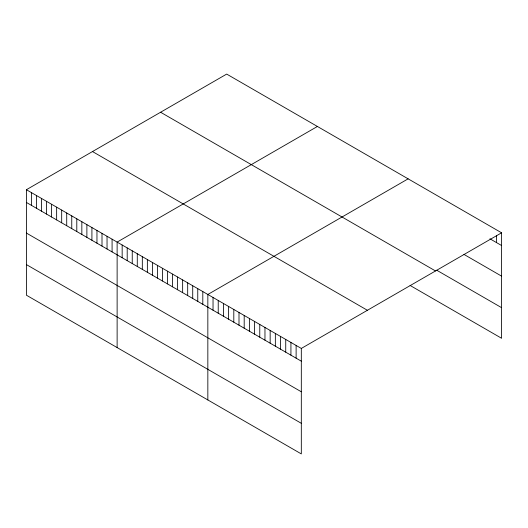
<?xml version="1.0" encoding="UTF-8"?>
<svg xmlns="http://www.w3.org/2000/svg" width="528" height="528" viewBox="0 0 528 528"><rect width="100%" height="100%" fill="white"/><g stroke="black" fill="none" stroke-linecap="round" stroke-linejoin="round"><path stroke-width="0.79" d="M26.4 189.717L301.316 348.44L301.316 453.915L26.4 295.198L26.4 189.717L226.684 74.085L501.6 232.802L501.6 338.283L410.078 285.443M317.407 126.463L117.124 242.095L117.124 347.576M408.131 178.84L207.841 294.472L207.841 399.953M301.316 348.44L501.6 232.802M489.918 238.788L501.6 245.533M463.954 254.404L501.6 276.144M436.689 270.197L501.6 307.672M160.591 112.246L435.508 270.963M92.492 151.556L367.409 310.279M26.4 202.448L301.316 361.172M26.4 233.059L301.316 391.776M26.4 264.587L301.316 423.311M496.406 235.376L496.406 242.537M296.122 345.437L296.122 358.169M290.928 342.441L290.928 355.172M285.734 339.445L285.734 352.176M280.54 336.448L280.54 349.18M275.352 333.445L275.352 346.177M270.158 330.449L270.158 343.18M264.964 327.452L264.964 340.184M259.769 324.456L259.769 337.187M254.575 321.453L254.575 334.184M249.388 318.457L249.388 331.188M244.193 315.46L244.193 328.192M238.999 312.464L238.999 325.195M233.805 309.461L233.805 322.192M228.611 306.464L228.611 319.196M223.423 303.468L223.423 316.199M218.229 300.472L218.229 313.203M213.035 297.469L213.035 310.2M202.805 291.562L202.805 304.293M197.762 288.651L197.762 301.382M192.72 285.74L192.72 298.472M187.684 282.836L187.684 295.568M182.642 279.926L182.642 292.657M177.599 277.015L177.599 289.747M172.564 274.105L172.564 286.836M167.521 271.194L167.521 283.925M162.479 268.283L162.479 281.015M157.443 265.373L157.443 278.104M152.401 262.462L152.401 275.194M147.365 259.552L147.365 272.283M142.322 256.648L142.322 269.379M137.28 253.737L137.28 266.468M132.244 250.826L132.244 263.558M127.202 247.916L127.202 260.647M122.159 245.005L122.159 257.737M112.081 239.184L112.081 251.915M107.039 236.273L107.039 249.005M102.003 233.369L102.003 246.094M96.961 230.459L96.961 243.19M91.918 227.548L91.918 240.28M86.882 224.638L86.882 237.369M81.84 221.727L81.84 234.458M76.798 218.816L76.798 231.548M71.762 215.906L71.762 228.637M66.719 212.995L66.719 225.727M61.684 210.085L61.684 222.816M56.641 207.181L56.641 219.905M51.599 204.27L51.599 217.001M46.563 201.359L46.563 214.091M41.521 198.449L41.521 211.18M36.478 195.538L36.478 208.27M31.442 192.628L31.442 205.359"/></g></svg>
